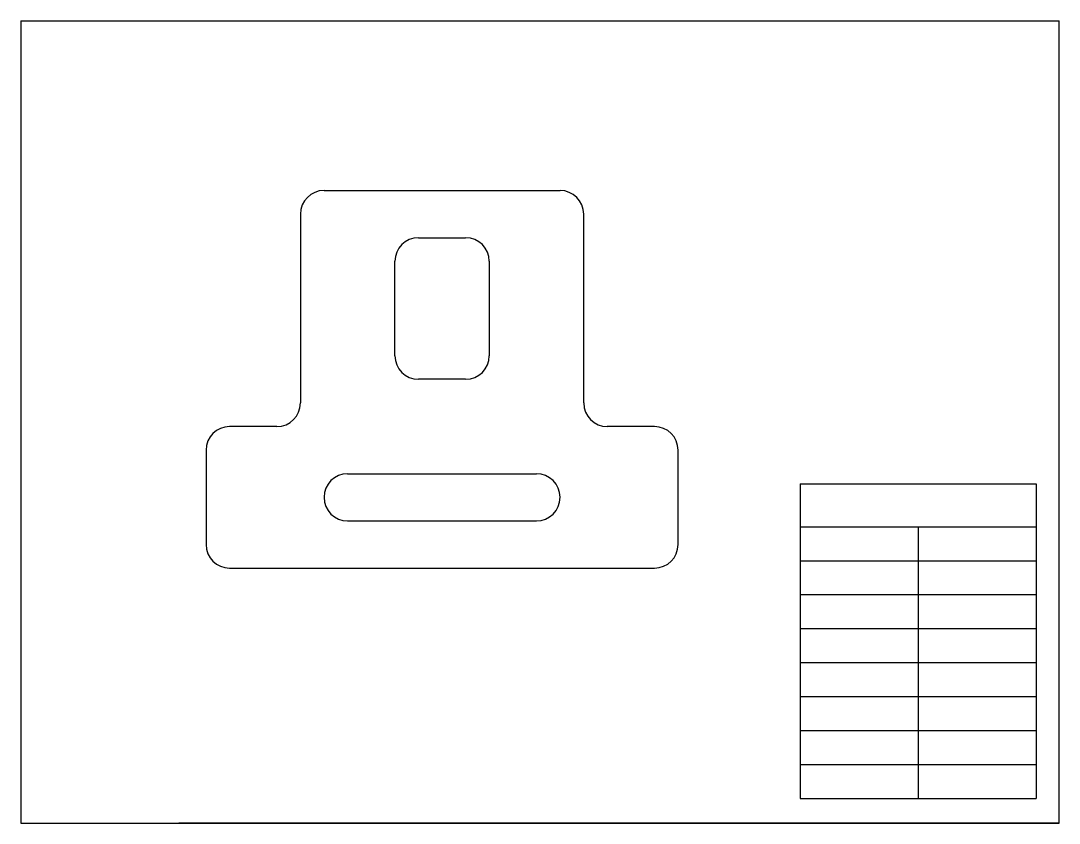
# Model space of a CAD drawing. Header units: inches. Extents: x 15 to 26, y 11.5 to 20.
import ezdxf

# ---------------------------------------------------------------- set-up
doc = ezdxf.new("R2010")
doc.units = ezdxf.units.IN
doc.header["$MEASUREMENT"] = 0

# ---------------------------------------------------------------- blocks, each defined once
blk = doc.blocks.new('*T1')
at = {"color": 0, "linetype": 'ByBlock', "lineweight": -2, "transparency": 16777216}
for p, q in [((0, 0), (2.5, 0)), ((0, 0), (0, -3.333)), ((2.5, 0), (2.5, -3.333)), ((0, -0.453), (2.5, -0.453)), ((1.25, -0.453), (1.25, -3.333)), ((0, -0.813), (2.5, -0.813)), ((0, -1.173), (2.5, -1.173)), ((0, -1.533), (2.5, -1.533)), ((0, -1.893), (2.5, -1.893)), ((0, -2.253), (2.5, -2.253)), ((0, -2.613), (2.5, -2.613)), ((0, -2.973), (2.5, -2.973)), ((0, -3.333), (2.5, -3.333))]:
    blk.add_line(p, q, dxfattribs=at)

msp = doc.modelspace()

# ---------------------------------------------------------------- linework, layer by layer
for p, q in [((15.017, 19.995), (15.017, 11.495)), ((15.017, 19.995), (26.017, 19.995)), ((26.017, 11.495), (26.017, 19.995)), ((18.23, 18.197), (20.73, 18.197)), ((17.98, 17.947), (17.98, 15.947)), ((20.98, 15.947), (20.98, 17.947)), ((19.23, 17.697), (19.73, 17.697)), ((18.98, 16.447), (18.98, 17.447)), ((19.98, 17.447), (19.98, 16.447)), ((19.73, 16.197), (19.23, 16.197)), ((17.73, 15.697), (17.23, 15.697)), ((21.73, 15.697), (21.23, 15.697)), ((16.98, 15.447), (16.98, 14.447)), ((21.98, 14.447), (21.98, 15.447)), ((18.48, 15.197), (20.48, 15.197)), ((18.48, 14.697), (20.48, 14.697)), ((17.23, 14.197), (21.73, 14.197)), ((15.017, 11.495), (26.017, 11.495)), ((26.017, 11.495), (16.691, 11.495)), ((26.017, 11.495), (26.017, 11.495))]:
    msp.add_line(p, q)
for centre, start, end in [((18.23, 17.947), 90, 180), ((20.73, 17.947), 0, 90), ((19.23, 17.447), 90, 180), ((19.73, 17.447), 0, 90), ((19.23, 16.447), 180, 270), ((19.73, 16.447), 270, 0), ((17.73, 15.947), 270, 360), ((21.23, 15.947), 180, 270), ((17.23, 15.447), 90, 180), ((21.73, 15.447), 0, 90), ((18.48, 14.947), 90, 270), ((20.48, 14.947), 270, 90), ((17.23, 14.447), 180, 270), ((21.73, 14.447), 270, 0)]:
    msp.add_arc(centre, 0.25, start, end)

# ---------------------------------------------------------------- block references
msp.add_blockref('*T1', (23.274, 15.089))

doc.saveas('drawing.dxf')
